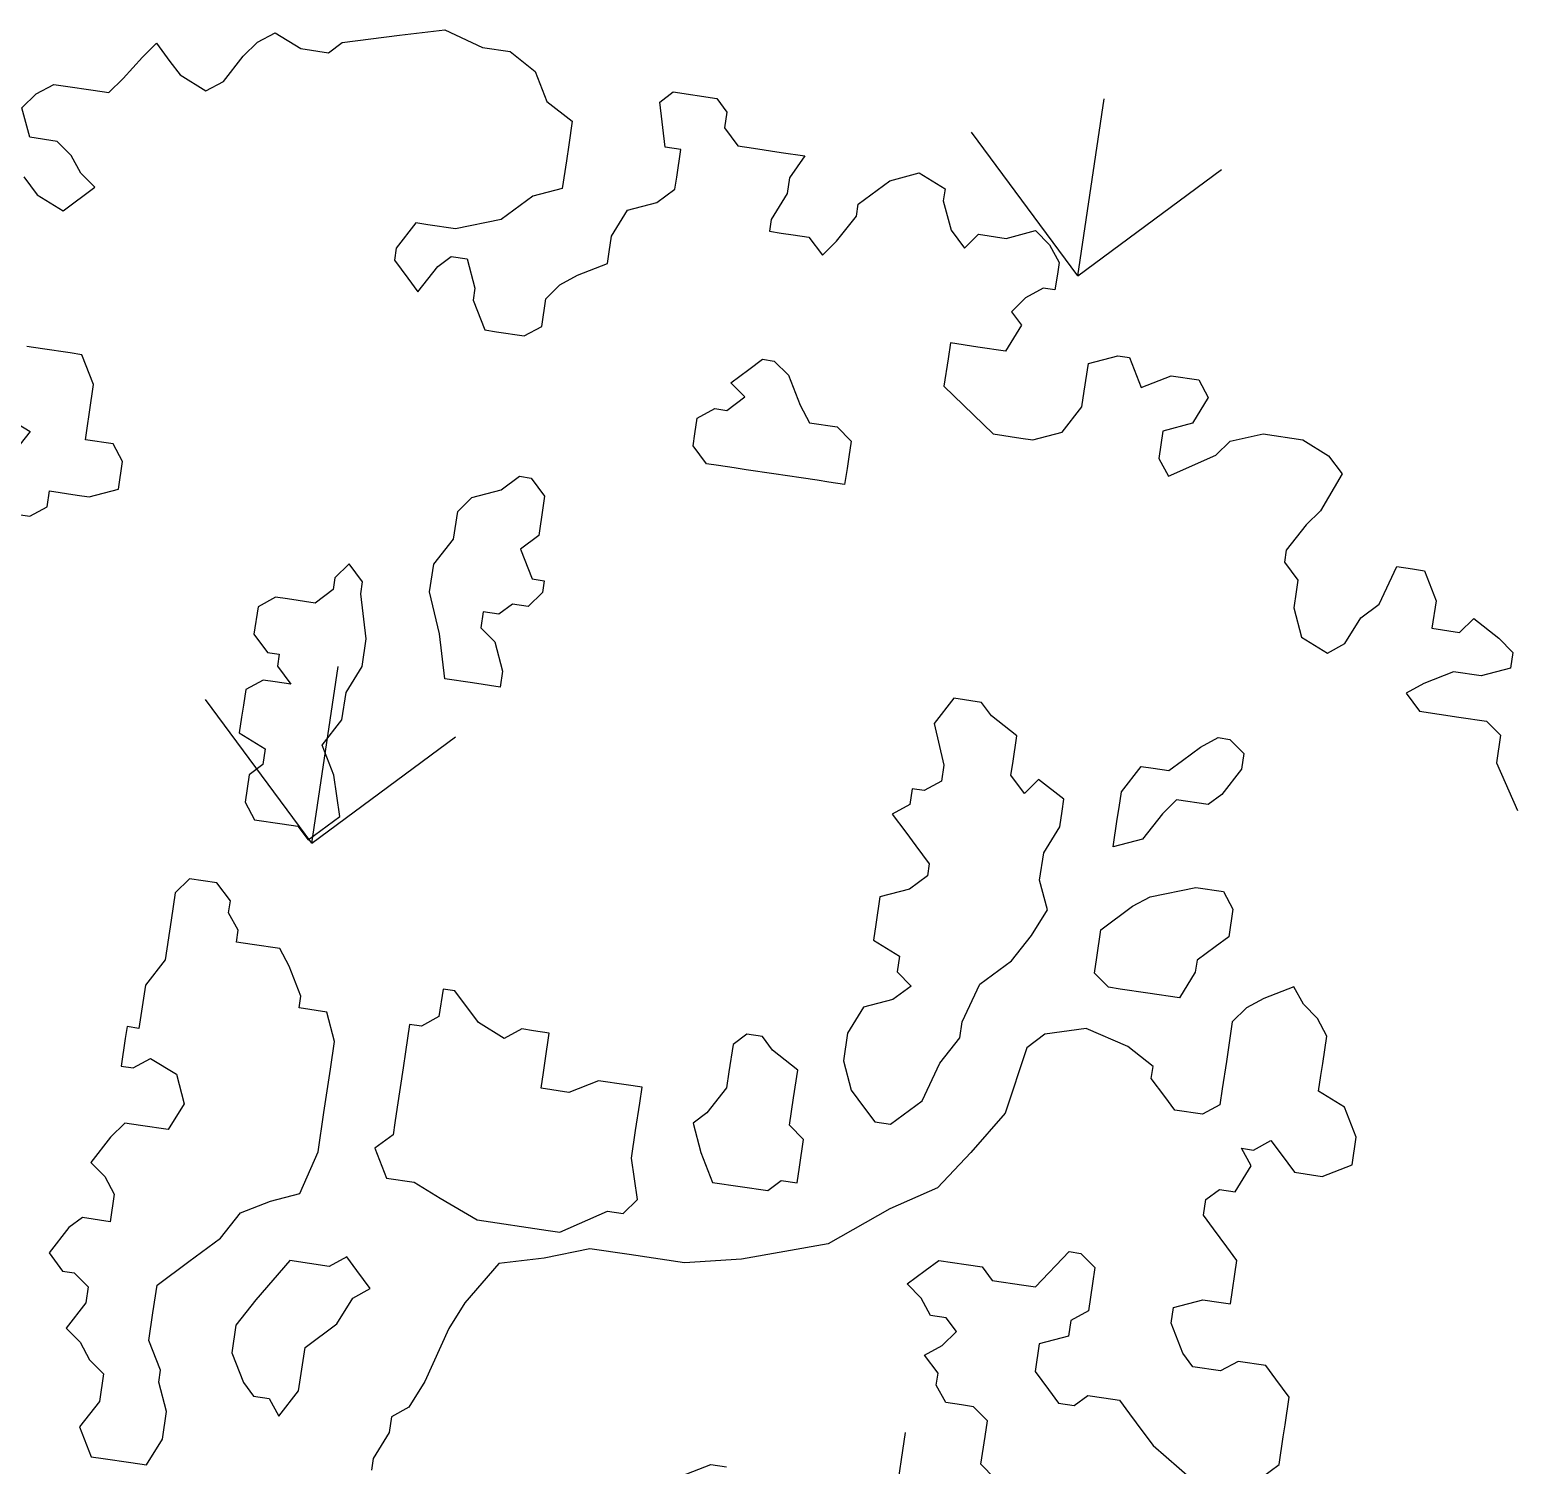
# Model space of a CAD drawing. Header units: millimetres. Extents: x 338 to 506, y 179 to 335.
# Drawn here: x 382.783 to 385.95, y 246.204 to 249.264 of the extents above; entities that cross this region are included whole.
import ezdxf

# ---------------------------------------------------------------- set-up
doc = ezdxf.new("R2010")
doc.units = ezdxf.units.MM
for name, color, linetype in [('ANDEN', 251, 'Continuous'), ('ARBOL-TOP', 3, 'Continuous'), ('MUROS', 32, 'Continuous')]:
    doc.layers.add(name, color=color, linetype=linetype)

# ---------------------------------------------------------------- blocks, each defined once
blk = doc.blocks.new('*X963')
at = {"color": 0}
for p, q in [((63.6497, 111.9594), (63.9191, 112.2288)), ((63.6497, 111.9594), (63.9191, 111.6899)), ((63.6497, 111.9594), (64.0307, 111.9594)), ((65.0865, 110.5225), (65.3559, 110.7919)), ((62.2128, 110.5225), (62.5938, 110.5225)), ((65.0865, 110.5225), (65.3559, 110.2531)), ((65.0865, 110.5225), (65.4675, 110.5225))]:
    blk.add_line(p, q, dxfattribs=at)
blk = doc.blocks.new('ARBOLITO')
at = {"linetype": 'ByBlock'}
for points in [[(462.31071, 69.57243), (462.32526, 69.5662), (462.31695, 69.55165)], [(462.31695, 69.52256), (462.33149, 69.52256), (462.3398, 69.5288), (462.3398, 69.53711), (462.35435, 69.53711), (462.36058, 69.53711), (462.37513, 69.54334), (462.37513, 69.55789), (462.36889, 69.5662), (462.35435, 69.5662), (462.35435, 69.57243), (462.35435, 69.58074), (462.35435, 69.59529), (462.34604, 69.60983), (462.3398, 69.60983), (462.32526, 69.60983), (462.31695, 69.60983)], [(462.3024, 69.69711), (462.31071, 69.68879), (462.32526, 69.68256), (462.3398, 69.69711), (462.33149, 69.70334), (462.32526, 69.71165), (462.31695, 69.71789), (462.3024, 69.71789), (462.29617, 69.73243), (462.3024, 69.74074), (462.31071, 69.74698), (462.31695, 69.74698), (462.33149, 69.74698), (462.3398, 69.74698), (462.34604, 69.75529), (462.35435, 69.76775), (462.36058, 69.77607), (462.36889, 69.76775), (462.37513, 69.76152), (462.38967, 69.75529), (462.39798, 69.76152), (462.4063, 69.77607), (462.41253, 69.78438), (462.42084, 69.79061), (462.43539, 69.78438), (462.44993, 69.78438), (462.45617, 69.79061), (462.48526, 69.79892), (462.50811, 69.80516), (462.52889, 69.79892), (462.54344, 69.79892), (462.55798, 69.79061), (462.56629, 69.77607), (462.58084, 69.76775), (462.58084, 69.75529), (462.58084, 69.74698), (462.58084, 69.73243), (462.56629, 69.7262), (462.55175, 69.71165), (462.52889, 69.70334), (462.51435, 69.70334), (462.50811, 69.70334), (462.4998, 69.68879), (462.4998, 69.68256), (462.50811, 69.67425), (462.51435, 69.66802), (462.52266, 69.68256), (462.52889, 69.68879), (462.5372, 69.68879), (462.54344, 69.67425), (462.54344, 69.66802), (462.55175, 69.65347), (462.55798, 69.65347), (462.57253, 69.65347), (462.58084, 69.6597), (462.58084, 69.67425), (462.58707, 69.68256), (462.59538, 69.68879), (462.60993, 69.69711), (462.60993, 69.70334), (462.60993, 69.71165), (462.61616, 69.7262), (462.63071, 69.73243), (462.63902, 69.74074), (462.63902, 69.74698), (462.63902, 69.76152), (462.63071, 69.76152), (462.62447, 69.78438), (462.63071, 69.79061), (462.65357, 69.79061), (462.6598, 69.78438), (462.6598, 69.77607), (462.66811, 69.76775), (462.67642, 69.76775), (462.69097, 69.76775), (462.70343, 69.76775), (462.6972, 69.75529), (462.6972, 69.74698), (462.69097, 69.73243), (462.69097, 69.7262), (462.6972, 69.7262), (462.70343, 69.7262), (462.71175, 69.7262), (462.72006, 69.71789), (462.72629, 69.7262), (462.7346, 69.74074), (462.7346, 69.74698), (462.74915, 69.76152), (462.76369, 69.76775), (462.77824, 69.76152), (462.77824, 69.75529), (462.78447, 69.74074), (462.79278, 69.73243), (462.79902, 69.74074), (462.81356, 69.74074), (462.82811, 69.74698), (462.83642, 69.74074), (462.84265, 69.73243), (462.84265, 69.7262), (462.84265, 69.71789), (462.83642, 69.71789), (462.82811, 69.71165), (462.82187, 69.70334), (462.82811, 69.69711), (462.82187, 69.68256), (462.80733, 69.68256), (462.79278, 69.68256), (462.79278, 69.67425), (462.79278, 69.6597), (462.82187, 69.63893), (462.83642, 69.63893), (462.84265, 69.63893), (462.8572, 69.64516), (462.86551, 69.6597), (462.86551, 69.66802), (462.86551, 69.68256), (462.88006, 69.68879), (462.88629, 69.68879), (462.8946, 69.67425), (462.90915, 69.68256), (462.92369, 69.68256), (462.92993, 69.67425), (462.92369, 69.6597), (462.90915, 69.65347), (462.90915, 69.63893), (462.91538, 69.63061), (462.93824, 69.64516), (462.94447, 69.65347), (462.96109, 69.6597), (462.98187, 69.6597), (462.99642, 69.65347), (463.00473, 69.64516), (462.99642, 69.62438), (462.99018, 69.61607), (462.98187, 69.60152), (462.98187, 69.59529), (462.99018, 69.58698), (462.99018, 69.58074), (462.99018, 69.57243), (462.99642, 69.55789), (463.01096, 69.55165), (463.01927, 69.55789), (463.02551, 69.57243), (463.03382, 69.58074), (463.04005, 69.60152), (463.04837, 69.60152), (463.0546, 69.60152), (463.06291, 69.58698), (463.06291, 69.57243), (463.07746, 69.57243), (463.08369, 69.58074), (463.09823, 69.57243), (463.10655, 69.5662), (463.10655, 69.55789), (463.092, 69.55165), (463.07746, 69.55165), (463.06291, 69.54334), (463.0546, 69.53711), (463.06291, 69.5288), (463.08369, 69.5288), (463.09823, 69.5288), (463.10655, 69.52256), (463.10655, 69.50802), (463.12109, 69.48516)], [(462.31071, 69.57243), (462.32526, 69.5662), (462.31695, 69.55165)], [(462.31695, 69.52256), (462.33149, 69.52256), (462.3398, 69.5288), (462.3398, 69.53711), (462.35435, 69.53711), (462.36058, 69.53711), (462.37513, 69.54334), (462.37513, 69.55789), (462.36889, 69.5662), (462.35435, 69.5662), (462.35435, 69.57243), (462.35435, 69.58074), (462.35435, 69.59529), (462.34604, 69.60983), (462.3398, 69.60983), (462.32526, 69.60983), (462.31695, 69.60983)], [(462.3024, 69.69711), (462.31071, 69.68879), (462.32526, 69.68256), (462.3398, 69.69711), (462.33149, 69.70334), (462.32526, 69.71165), (462.31695, 69.71789), (462.3024, 69.71789), (462.29617, 69.73243), (462.3024, 69.74074), (462.31071, 69.74698), (462.31695, 69.74698), (462.33149, 69.74698), (462.3398, 69.74698), (462.34604, 69.75529), (462.35435, 69.76775), (462.36058, 69.77607), (462.36889, 69.76775), (462.37513, 69.76152), (462.38967, 69.75529), (462.39798, 69.76152), (462.4063, 69.77607), (462.41253, 69.78438), (462.42084, 69.79061), (462.43539, 69.78438), (462.44993, 69.78438), (462.45617, 69.79061), (462.48526, 69.79892), (462.50811, 69.80516), (462.52889, 69.79892), (462.54344, 69.79892), (462.55798, 69.79061), (462.56629, 69.77607), (462.58084, 69.76775), (462.58084, 69.75529), (462.58084, 69.74698), (462.58084, 69.73243), (462.56629, 69.7262), (462.55175, 69.71165), (462.52889, 69.70334), (462.51435, 69.70334), (462.50811, 69.70334), (462.4998, 69.68879), (462.4998, 69.68256), (462.50811, 69.67425), (462.51435, 69.66802), (462.52266, 69.68256), (462.52889, 69.68879), (462.5372, 69.68879), (462.54344, 69.67425), (462.54344, 69.66802), (462.55175, 69.65347), (462.55798, 69.65347), (462.57253, 69.65347), (462.58084, 69.6597), (462.58084, 69.67425), (462.58707, 69.68256), (462.59538, 69.68879), (462.60993, 69.69711), (462.60993, 69.70334), (462.60993, 69.71165), (462.61616, 69.7262), (462.63071, 69.73243), (462.63902, 69.74074), (462.63902, 69.74698), (462.63902, 69.76152), (462.63071, 69.76152), (462.62447, 69.78438), (462.63071, 69.79061), (462.65357, 69.79061), (462.6598, 69.78438), (462.6598, 69.77607), (462.66811, 69.76775), (462.67642, 69.76775), (462.69097, 69.76775), (462.70343, 69.76775), (462.6972, 69.75529), (462.6972, 69.74698), (462.69097, 69.73243), (462.69097, 69.7262), (462.6972, 69.7262), (462.70343, 69.7262), (462.71175, 69.7262), (462.72006, 69.71789), (462.72629, 69.7262), (462.7346, 69.74074), (462.7346, 69.74698), (462.74915, 69.76152), (462.76369, 69.76775), (462.77824, 69.76152), (462.77824, 69.75529), (462.78447, 69.74074), (462.79278, 69.73243), (462.79902, 69.74074), (462.81356, 69.74074), (462.82811, 69.74698), (462.83642, 69.74074), (462.84265, 69.73243), (462.84265, 69.7262), (462.84265, 69.71789), (462.83642, 69.71789), (462.82811, 69.71165), (462.82187, 69.70334), (462.82811, 69.69711), (462.82187, 69.68256), (462.80733, 69.68256), (462.79278, 69.68256), (462.79278, 69.67425), (462.79278, 69.6597), (462.82187, 69.63893), (462.83642, 69.63893), (462.84265, 69.63893), (462.8572, 69.64516), (462.86551, 69.6597), (462.86551, 69.66802), (462.86551, 69.68256), (462.88006, 69.68879), (462.88629, 69.68879), (462.8946, 69.67425), (462.90915, 69.68256), (462.92369, 69.68256), (462.92993, 69.67425), (462.92369, 69.6597), (462.90915, 69.65347), (462.90915, 69.63893), (462.91538, 69.63061), (462.93824, 69.64516), (462.94447, 69.65347), (462.96109, 69.6597), (462.98187, 69.6597), (462.99642, 69.65347), (463.00473, 69.64516), (462.99642, 69.62438), (462.99018, 69.61607), (462.98187, 69.60152), (462.98187, 69.59529), (462.99018, 69.58698), (462.99018, 69.58074), (462.99018, 69.57243), (462.99642, 69.55789), (463.01096, 69.55165), (463.01927, 69.55789), (463.02551, 69.57243), (463.03382, 69.58074), (463.04005, 69.60152), (463.04837, 69.60152), (463.0546, 69.60152), (463.06291, 69.58698), (463.06291, 69.57243), (463.07746, 69.57243), (463.08369, 69.58074), (463.09823, 69.57243), (463.10655, 69.5662), (463.10655, 69.55789), (463.092, 69.55165), (463.07746, 69.55165), (463.06291, 69.54334), (463.0546, 69.53711), (463.06291, 69.5288), (463.08369, 69.5288), (463.09823, 69.5288), (463.10655, 69.52256), (463.10655, 69.50802), (463.12109, 69.48516)], [(462.71175, 69.60152), (462.6972, 69.60152), (462.69097, 69.60152), (462.68266, 69.60152), (462.67642, 69.60152), (462.66811, 69.60983), (462.66811, 69.61607), (462.66811, 69.62438), (462.67642, 69.63061), (462.68266, 69.63061), (462.69097, 69.63893), (462.68266, 69.64516), (462.69097, 69.65347), (462.6972, 69.6597), (462.70343, 69.6597), (462.71175, 69.65347), (462.72006, 69.63893), (462.72629, 69.63061), (462.74084, 69.63061), (462.74915, 69.62438), (462.74915, 69.61607), (462.74915, 69.60983), (462.74915, 69.60152), (462.74084, 69.60152), (462.7346, 69.60152), (462.72629, 69.60152), (462.71175, 69.60152), (462.71175, 69.60152)], [(462.71175, 69.60152), (462.6972, 69.60152), (462.69097, 69.60152), (462.68266, 69.60152), (462.67642, 69.60152), (462.66811, 69.60983), (462.66811, 69.61607), (462.66811, 69.62438), (462.67642, 69.63061), (462.68266, 69.63061), (462.69097, 69.63893), (462.68266, 69.64516), (462.69097, 69.65347), (462.6972, 69.6597), (462.70343, 69.6597), (462.71175, 69.65347), (462.72006, 69.63893), (462.72629, 69.63061), (462.74084, 69.63061), (462.74915, 69.62438), (462.74915, 69.61607), (462.74915, 69.60983), (462.74915, 69.60152), (462.74084, 69.60152), (462.7346, 69.60152), (462.72629, 69.60152), (462.71175, 69.60152)], [(462.57253, 69.50802), (462.57253, 69.49971), (462.58084, 69.49347), (462.58707, 69.47893), (462.58707, 69.47062), (462.57253, 69.47062), (462.55798, 69.47062), (462.55175, 69.49347), (462.54344, 69.51425), (462.54344, 69.5288), (462.55175, 69.54334), (462.55175, 69.55789), (462.55798, 69.5662), (462.57253, 69.57243), (462.58084, 69.58074), (462.58707, 69.58074), (462.59538, 69.57243), (462.59538, 69.5662), (462.59538, 69.55165), (462.58707, 69.54334), (462.59538, 69.5288), (462.60162, 69.5288), (462.60162, 69.52256), (462.59538, 69.51425), (462.58707, 69.51425), (462.58084, 69.50802), (462.57253, 69.50802), (462.57253, 69.50802)], [(462.57253, 69.50802), (462.57253, 69.49971), (462.58084, 69.49347), (462.58707, 69.47893), (462.58707, 69.47062), (462.57253, 69.47062), (462.55798, 69.47062), (462.55175, 69.49347), (462.54344, 69.51425), (462.54344, 69.5288), (462.55175, 69.54334), (462.55175, 69.55789), (462.55798, 69.5662), (462.57253, 69.57243), (462.58084, 69.58074), (462.58707, 69.58074), (462.59538, 69.57243), (462.59538, 69.5662), (462.59538, 69.55165), (462.58707, 69.54334), (462.59538, 69.5288), (462.60162, 69.5288), (462.60162, 69.52256), (462.59538, 69.51425), (462.58707, 69.51425), (462.58084, 69.50802), (462.57253, 69.50802)], [(462.51435, 69.39166), (462.50811, 69.41244), (462.4998, 69.42698), (462.50811, 69.44153), (462.50811, 69.45607), (462.51435, 69.47062), (462.51435, 69.48516), (462.50811, 69.50802), (462.50811, 69.51425), (462.4998, 69.52256), (462.49357, 69.51425), (462.49357, 69.50802), (462.48526, 69.49971), (462.47071, 69.49971), (462.46448, 69.49971), (462.45617, 69.49347), (462.45617, 69.47893), (462.46448, 69.47062), (462.47071, 69.47062), (462.47071, 69.46438), (462.47902, 69.45607), (462.47071, 69.45607), (462.46448, 69.45607), (462.45617, 69.44984), (462.45617, 69.44153), (462.45617, 69.43529), (462.45617, 69.42698), (462.47071, 69.42075), (462.47071, 69.41244), (462.46448, 69.4062), (462.46448, 69.39166), (462.47071, 69.38334), (462.48526, 69.38334), (462.49357, 69.38334), (462.4998, 69.37711), (462.51435, 69.39166), (462.51435, 69.39166)], [(462.51435, 69.39166), (462.50811, 69.41244), (462.4998, 69.42698), (462.50811, 69.44153), (462.50811, 69.45607), (462.51435, 69.47062), (462.51435, 69.48516), (462.50811, 69.50802), (462.50811, 69.51425), (462.4998, 69.52256), (462.49357, 69.51425), (462.49357, 69.50802), (462.48526, 69.49971), (462.47071, 69.49971), (462.46448, 69.49971), (462.45617, 69.49347), (462.45617, 69.47893), (462.46448, 69.47062), (462.47071, 69.47062), (462.47071, 69.46438), (462.47902, 69.45607), (462.47071, 69.45607), (462.46448, 69.45607), (462.45617, 69.44984), (462.45617, 69.44153), (462.45617, 69.43529), (462.45617, 69.42698), (462.47071, 69.42075), (462.47071, 69.41244), (462.46448, 69.4062), (462.46448, 69.39166), (462.47071, 69.38334), (462.48526, 69.38334), (462.49357, 69.38334), (462.4998, 69.37711), (462.51435, 69.39166)], [(462.82187, 69.27529), (462.83642, 69.28984), (462.84265, 69.31062), (462.85097, 69.32516), (462.85097, 69.33348), (462.8572, 69.35425), (462.87174, 69.3688), (462.88006, 69.38334), (462.88629, 69.39789), (462.88006, 69.41244), (462.88006, 69.42698), (462.88629, 69.44153), (462.88629, 69.44984), (462.88629, 69.45607), (462.87174, 69.46438), (462.86551, 69.45607), (462.8572, 69.46438), (462.8572, 69.47062), (462.8572, 69.48516), (462.84265, 69.49347), (462.83642, 69.49971), (462.82187, 69.49971), (462.81356, 69.48516), (462.82187, 69.46438), (462.82187, 69.45607), (462.81356, 69.44984), (462.80733, 69.44984), (462.80733, 69.44153), (462.79902, 69.43529), (462.80733, 69.42698), (462.81356, 69.42075), (462.82187, 69.41244), (462.82187, 69.4062), (462.81356, 69.39789), (462.79902, 69.39166), (462.79902, 69.37711), (462.79902, 69.3688), (462.81356, 69.36257), (462.81356, 69.35425), (462.82187, 69.34802), (462.81356, 69.33971), (462.79902, 69.33348), (462.79278, 69.31893), (462.79278, 69.30438), (462.79902, 69.28984), (462.80733, 69.28153), (462.81356, 69.27529), (462.82187, 69.27529), (462.82187, 69.27529)], [(462.82187, 69.27529), (462.83642, 69.28984), (462.84265, 69.31062), (462.85097, 69.32516), (462.85097, 69.33348), (462.8572, 69.35425), (462.87174, 69.3688), (462.88006, 69.38334), (462.88629, 69.39789), (462.88006, 69.41244), (462.88006, 69.42698), (462.88629, 69.44153), (462.88629, 69.44984), (462.88629, 69.45607), (462.87174, 69.46438), (462.86551, 69.45607), (462.8572, 69.46438), (462.8572, 69.47062), (462.8572, 69.48516), (462.84265, 69.49347), (462.83642, 69.49971), (462.82187, 69.49971), (462.81356, 69.48516), (462.82187, 69.46438), (462.82187, 69.45607), (462.81356, 69.44984), (462.80733, 69.44984), (462.80733, 69.44153), (462.79902, 69.43529), (462.80733, 69.42698), (462.81356, 69.42075), (462.82187, 69.41244), (462.82187, 69.4062), (462.81356, 69.39789), (462.79902, 69.39166), (462.79902, 69.37711), (462.79902, 69.3688), (462.81356, 69.36257), (462.81356, 69.35425), (462.82187, 69.34802), (462.81356, 69.33971), (462.79902, 69.33348), (462.79278, 69.31893), (462.79278, 69.30438), (462.79902, 69.28984), (462.80733, 69.28153), (462.81356, 69.27529), (462.82187, 69.27529)], [(462.91538, 69.43529), (462.91538, 69.44984), (462.91538, 69.45607), (462.91538, 69.46438), (462.92369, 69.47893), (462.92993, 69.47893), (462.93824, 69.47893), (462.94447, 69.48516), (462.95278, 69.49347), (462.96109, 69.49971), (462.96733, 69.49971), (462.97564, 69.49347), (462.97564, 69.48516), (462.96733, 69.47062), (462.96109, 69.46438), (462.94447, 69.46438), (462.93824, 69.45607), (462.92993, 69.44153), (462.91538, 69.43529), (462.91538, 69.43529)], [(462.91538, 69.43529), (462.91538, 69.44984), (462.91538, 69.45607), (462.91538, 69.46438), (462.92369, 69.47893), (462.92993, 69.47893), (462.93824, 69.47893), (462.94447, 69.48516), (462.95278, 69.49347), (462.96109, 69.49971), (462.96733, 69.49971), (462.97564, 69.49347), (462.97564, 69.48516), (462.96733, 69.47062), (462.96109, 69.46438), (462.94447, 69.46438), (462.93824, 69.45607), (462.92993, 69.44153), (462.91538, 69.43529)], [(462.94447, 69.36257), (462.92993, 69.36257), (462.92369, 69.36257), (462.91538, 69.3688), (462.91538, 69.37711), (462.91538, 69.39166), (462.92993, 69.4062), (462.93824, 69.41244), (462.96109, 69.42075), (462.97564, 69.42075), (462.98187, 69.41244), (462.98187, 69.39789), (462.97564, 69.39166), (462.96733, 69.38334), (462.96733, 69.37711), (462.96109, 69.36257), (462.94447, 69.36257), (462.94447, 69.36257)], [(462.94447, 69.36257), (462.92993, 69.36257), (462.92369, 69.36257), (462.91538, 69.3688), (462.91538, 69.37711), (462.91538, 69.39166), (462.92993, 69.4062), (462.93824, 69.41244), (462.96109, 69.42075), (462.97564, 69.42075), (462.98187, 69.41244), (462.98187, 69.39789), (462.97564, 69.39166), (462.96733, 69.38334), (462.96733, 69.37711), (462.96109, 69.36257), (462.94447, 69.36257)], [(462.74084, 69.07789), (462.75538, 69.08621), (462.76369, 69.08621)], [(462.90291, 69.10075), (462.8946, 69.10698), (462.8946, 69.12153), (462.8946, 69.12984), (462.88629, 69.13608), (462.88006, 69.13608), (462.87174, 69.13608), (462.86551, 69.14439), (462.86551, 69.15062), (462.8572, 69.15893), (462.86551, 69.16517), (462.87174, 69.17348), (462.86551, 69.17971), (462.8572, 69.17971), (462.85097, 69.18802), (462.84265, 69.19426), (462.85097, 69.20257), (462.8572, 69.2088), (462.87174, 69.2088), (462.88006, 69.2088), (462.88629, 69.20257), (462.90291, 69.20257), (462.90915, 69.20257), (462.92369, 69.22335), (462.92993, 69.22335), (462.93824, 69.21711), (462.93824, 69.2088), (462.93824, 69.19426), (462.92993, 69.18802), (462.92993, 69.17971), (462.91538, 69.17348), (462.91538, 69.15893), (462.92369, 69.15062), (462.92993, 69.14439), (462.93824, 69.14439), (462.94447, 69.15062), (462.95278, 69.15062), (462.96109, 69.15062), (462.96733, 69.14439), (462.97564, 69.13608), (462.98187, 69.12984), (463.00473, 69.1153)], [(463.04005, 69.12153), (463.04837, 69.12984), (463.04837, 69.14439), (463.04837, 69.15062), (463.04837, 69.16517), (463.04005, 69.17348), (463.03382, 69.17971), (463.01927, 69.17971), (463.01096, 69.17348), (462.99642, 69.17348), (462.99018, 69.17971), (462.98187, 69.19426), (462.98187, 69.20257), (462.99642, 69.2088), (463.00473, 69.2088), (463.01096, 69.2088), (463.01096, 69.23166), (463.00473, 69.23789), (462.99642, 69.2462), (462.99018, 69.25244), (462.99018, 69.26075), (462.99642, 69.26698), (463.00473, 69.26698), (463.01096, 69.28153), (463.00473, 69.28984), (463.01096, 69.28984), (463.01927, 69.29607), (463.02551, 69.28984), (463.03382, 69.28153), (463.04837, 69.28153), (463.06291, 69.28984), (463.06291, 69.30438), (463.0546, 69.31893), (463.04005, 69.32516), (463.04005, 69.33348), (463.04005, 69.33971), (463.04005, 69.35425), (463.03382, 69.36257), (463.02551, 69.3688), (463.01927, 69.37711), (463.00473, 69.3688), (462.99642, 69.36257), (462.99018, 69.35425), (462.99018, 69.33348), (462.99018, 69.31893), (462.99018, 69.31062), (462.98187, 69.30438), (462.96733, 69.30438), (462.96109, 69.31062), (462.95278, 69.31893), (462.95278, 69.32516), (462.93824, 69.33348), (462.91538, 69.33971), (462.8946, 69.33348), (462.88629, 69.32516), (462.88006, 69.28984), (462.86551, 69.26698), (462.85097, 69.2462), (462.82811, 69.23166), (462.79902, 69.2088), (462.75538, 69.19426), (462.72629, 69.18802), (462.6972, 69.18802), (462.67642, 69.18802), (462.65357, 69.17971), (462.63071, 69.17348), (462.61616, 69.15062), (462.60993, 69.13608), (462.60162, 69.10698), (462.59538, 69.09244), (462.58707, 69.08621), (462.58707, 69.07789), (462.58084, 69.06335), (462.58084, 69.05712)], [(462.74084, 69.07789), (462.75538, 69.08621), (462.76369, 69.08621)], [(462.90291, 69.10075), (462.8946, 69.10698), (462.8946, 69.12153), (462.8946, 69.12984), (462.88629, 69.13608), (462.88006, 69.13608), (462.87174, 69.13608), (462.86551, 69.14439), (462.86551, 69.15062), (462.8572, 69.15893), (462.86551, 69.16517), (462.87174, 69.17348), (462.86551, 69.17971), (462.8572, 69.17971), (462.85097, 69.18802), (462.84265, 69.19426), (462.85097, 69.20257), (462.8572, 69.2088), (462.87174, 69.2088), (462.88006, 69.2088), (462.88629, 69.20257), (462.90291, 69.20257), (462.90915, 69.20257), (462.92369, 69.22335), (462.92993, 69.22335), (462.93824, 69.21711), (462.93824, 69.2088), (462.93824, 69.19426), (462.92993, 69.18802), (462.92993, 69.17971), (462.91538, 69.17348), (462.91538, 69.15893), (462.92369, 69.15062), (462.92993, 69.14439), (462.93824, 69.14439), (462.94447, 69.15062), (462.95278, 69.15062), (462.96109, 69.15062), (462.96733, 69.14439), (462.97564, 69.13608), (462.98187, 69.12984), (463.00473, 69.1153)], [(463.04005, 69.12153), (463.04837, 69.12984), (463.04837, 69.14439), (463.04837, 69.15062), (463.04837, 69.16517), (463.04005, 69.17348), (463.03382, 69.17971), (463.01927, 69.17971), (463.01096, 69.17348), (462.99642, 69.17348), (462.99018, 69.17971), (462.98187, 69.19426), (462.98187, 69.20257), (462.99642, 69.2088), (463.00473, 69.2088), (463.01096, 69.2088), (463.01096, 69.23166), (463.00473, 69.23789), (462.99642, 69.2462), (462.99018, 69.25244), (462.99018, 69.26075), (462.99642, 69.26698), (463.00473, 69.26698), (463.01096, 69.28153), (463.00473, 69.28984), (463.01096, 69.28984), (463.01927, 69.29607), (463.02551, 69.28984), (463.03382, 69.28153), (463.04837, 69.28153), (463.06291, 69.28984), (463.06291, 69.30438), (463.0546, 69.31893), (463.04005, 69.32516), (463.04005, 69.33348), (463.04005, 69.33971), (463.04005, 69.35425), (463.03382, 69.36257), (463.02551, 69.3688), (463.01927, 69.37711), (463.00473, 69.3688), (462.99642, 69.36257), (462.99018, 69.35425), (462.99018, 69.33348), (462.99018, 69.31893), (462.99018, 69.31062), (462.98187, 69.30438), (462.96733, 69.30438), (462.96109, 69.31062), (462.95278, 69.31893), (462.95278, 69.32516), (462.93824, 69.33348), (462.91538, 69.33971), (462.8946, 69.33348), (462.88629, 69.32516), (462.88006, 69.28984), (462.86551, 69.26698), (462.85097, 69.2462), (462.82811, 69.23166), (462.79902, 69.2088), (462.75538, 69.19426), (462.72629, 69.18802), (462.6972, 69.18802), (462.67642, 69.18802), (462.65357, 69.17971), (462.63071, 69.17348), (462.61616, 69.15062), (462.60993, 69.13608), (462.60162, 69.10698), (462.59538, 69.09244), (462.58707, 69.08621), (462.58707, 69.07789), (462.58084, 69.06335), (462.58084, 69.05712)], [(462.46448, 69.09244), (462.45617, 69.10698), (462.45617, 69.12153), (462.45617, 69.13608), (462.47071, 69.15062), (462.48526, 69.16517), (462.49357, 69.17971), (462.50811, 69.18802), (462.52266, 69.19426), (462.52889, 69.21711), (462.52889, 69.23789), (462.52889, 69.26075), (462.52889, 69.27529), (462.52266, 69.28984), (462.50811, 69.28984), (462.50811, 69.29607), (462.4998, 69.31062), (462.49357, 69.31893), (462.47902, 69.31893), (462.47071, 69.31893), (462.47071, 69.32516), (462.46448, 69.33348), (462.46448, 69.33971), (462.45617, 69.34802), (462.44162, 69.34802), (462.43539, 69.33971), (462.43539, 69.32516), (462.43539, 69.30438), (462.42708, 69.28984), (462.42708, 69.26698), (462.42084, 69.26698), (462.42084, 69.26075), (462.42084, 69.2462), (462.42708, 69.2462), (462.43539, 69.25244), (462.44993, 69.2462), (462.45617, 69.23166), (462.44993, 69.21711), (462.43539, 69.21711), (462.42708, 69.21711), (462.42084, 69.2088), (462.41253, 69.19426), (462.42084, 69.18802), (462.42708, 69.17971), (462.42708, 69.16517), (462.41253, 69.16517), (462.4063, 69.15893), (462.39798, 69.14439), (462.4063, 69.13608), (462.41253, 69.13608), (462.42084, 69.12984), (462.42084, 69.12153), (462.41253, 69.10698), (462.42084, 69.10075), (462.42708, 69.09244), (462.43539, 69.08621), (462.43539, 69.07166), (462.42708, 69.05712), (462.43539, 69.04257), (462.44162, 69.04257), (462.45617, 69.04257), (462.46448, 69.04257), (462.47071, 69.05712), (462.47071, 69.07166), (462.46448, 69.08621), (462.46448, 69.09244), (462.46448, 69.09244)], [(462.46448, 69.09244), (462.45617, 69.10698), (462.45617, 69.12153), (462.45617, 69.13608), (462.47071, 69.15062), (462.48526, 69.16517), (462.49357, 69.17971), (462.50811, 69.18802), (462.52266, 69.19426), (462.52889, 69.21711), (462.52889, 69.23789), (462.52889, 69.26075), (462.52889, 69.27529), (462.52266, 69.28984), (462.50811, 69.28984), (462.50811, 69.29607), (462.4998, 69.31062), (462.49357, 69.31893), (462.47902, 69.31893), (462.47071, 69.31893), (462.47071, 69.32516), (462.46448, 69.33348), (462.46448, 69.33971), (462.45617, 69.34802), (462.44162, 69.34802), (462.43539, 69.33971), (462.43539, 69.32516), (462.43539, 69.30438), (462.42708, 69.28984), (462.42708, 69.26698), (462.42084, 69.26698), (462.42084, 69.26075), (462.42084, 69.2462), (462.42708, 69.2462), (462.43539, 69.25244), (462.44993, 69.2462), (462.45617, 69.23166), (462.44993, 69.21711), (462.43539, 69.21711), (462.42708, 69.21711), (462.42084, 69.2088), (462.41253, 69.19426), (462.42084, 69.18802), (462.42708, 69.17971), (462.42708, 69.16517), (462.41253, 69.16517), (462.4063, 69.15893), (462.39798, 69.14439), (462.4063, 69.13608), (462.41253, 69.13608), (462.42084, 69.12984), (462.42084, 69.12153), (462.41253, 69.10698), (462.42084, 69.10075), (462.42708, 69.09244), (462.43539, 69.08621), (462.43539, 69.07166), (462.42708, 69.05712), (462.43539, 69.04257), (462.44162, 69.04257), (462.45617, 69.04257), (462.46448, 69.04257), (462.47071, 69.05712), (462.47071, 69.07166), (462.46448, 69.08621), (462.46448, 69.09244)], [(462.6972, 69.21711), (462.69097, 69.23789), (462.69097, 69.25244), (462.69097, 69.26698), (462.69097, 69.27529), (462.68266, 69.27529), (462.66811, 69.27529), (462.65357, 69.26698), (462.63902, 69.26698), (462.63902, 69.27529), (462.63902, 69.28153), (462.63902, 69.29607), (462.63071, 69.29607), (462.62447, 69.29607), (462.61616, 69.28984), (462.60162, 69.29607), (462.58707, 69.31062), (462.58084, 69.31062), (462.58084, 69.29607), (462.57253, 69.28984), (462.56629, 69.28984), (462.56629, 69.27529), (462.56629, 69.26698), (462.56629, 69.2462), (462.56629, 69.23789), (462.56629, 69.23166), (462.55798, 69.22335), (462.56629, 69.2088), (462.58084, 69.2088), (462.59538, 69.20257), (462.61616, 69.19426), (462.65357, 69.19426), (462.6598, 69.19426), (462.68266, 69.2088), (462.69097, 69.2088), (462.6972, 69.21711), (462.6972, 69.21711)], [(462.6972, 69.21711), (462.69097, 69.23789), (462.69097, 69.25244), (462.69097, 69.26698), (462.69097, 69.27529), (462.68266, 69.27529), (462.66811, 69.27529), (462.65357, 69.26698), (462.63902, 69.26698), (462.63902, 69.27529), (462.63902, 69.28153), (462.63902, 69.29607), (462.63071, 69.29607), (462.62447, 69.29607), (462.61616, 69.28984), (462.60162, 69.29607), (462.58707, 69.31062), (462.58084, 69.31062), (462.58084, 69.29607), (462.57253, 69.28984), (462.56629, 69.28984), (462.56629, 69.27529), (462.56629, 69.26698), (462.56629, 69.2462), (462.56629, 69.23789), (462.56629, 69.23166), (462.55798, 69.22335), (462.56629, 69.2088), (462.58084, 69.2088), (462.59538, 69.20257), (462.61616, 69.19426), (462.65357, 69.19426), (462.6598, 69.19426), (462.68266, 69.2088), (462.69097, 69.2088), (462.6972, 69.21711)], [(462.77824, 69.2462), (462.77824, 69.26075), (462.76993, 69.26698), (462.76993, 69.28153), (462.76993, 69.29607), (462.75538, 69.30438), (462.74915, 69.31062), (462.74084, 69.31062), (462.7346, 69.30438), (462.7346, 69.28984), (462.7346, 69.28153), (462.72629, 69.26698), (462.72006, 69.26075), (462.72629, 69.2462), (462.7346, 69.23166), (462.74915, 69.23166), (462.76369, 69.23166), (462.76993, 69.23789), (462.77824, 69.23789), (462.77824, 69.2462), (462.77824, 69.2462)], [(462.77824, 69.2462), (462.77824, 69.26075), (462.76993, 69.26698), (462.76993, 69.28153), (462.76993, 69.29607), (462.75538, 69.30438), (462.74915, 69.31062), (462.74084, 69.31062), (462.7346, 69.30438), (462.7346, 69.28984), (462.7346, 69.28153), (462.72629, 69.26698), (462.72006, 69.26075), (462.72629, 69.2462), (462.7346, 69.23166), (462.74915, 69.23166), (462.76369, 69.23166), (462.76993, 69.23789), (462.77824, 69.23789), (462.77824, 69.2462)], [(462.52889, 69.07789), (462.5372, 69.09244), (462.5372, 69.1153), (462.55175, 69.12984), (462.55798, 69.14439), (462.56629, 69.15062), (462.55798, 69.15893), (462.55175, 69.16517), (462.54344, 69.15893), (462.52266, 69.15893), (462.50811, 69.13608), (462.4998, 69.12153), (462.4998, 69.10698), (462.50811, 69.09244), (462.51435, 69.08621), (462.52266, 69.08621), (462.52889, 69.07789), (462.52889, 69.07789)], [(462.52889, 69.07789), (462.5372, 69.09244), (462.5372, 69.1153), (462.55175, 69.12984), (462.55798, 69.14439), (462.56629, 69.15062), (462.55798, 69.15893), (462.55175, 69.16517), (462.54344, 69.15893), (462.52266, 69.15893), (462.50811, 69.13608), (462.4998, 69.12153), (462.4998, 69.10698), (462.50811, 69.09244), (462.51435, 69.08621), (462.52266, 69.08621), (462.52889, 69.07789)]]:
    blk.add_lwpolyline(points, dxfattribs=at)
blk = doc.blocks.new('A$C7152A42C')
at = {"layer": 'ANDEN', "color": 251, "linetype": 'Continuous'}
blk.add_blockref('*X963', (0, 0), dxfattribs=at)
at = {"layer": 'ARBOL-TOP', "color": 3, "linetype": 'ByBlock', "xscale": 4.090679926752369, "yscale": 4.090679926752369, "zscale": 4.090679926752369, "rotation": 270}
blk.add_blockref('ARBOLITO', (-220.14418, 2003.90737), dxfattribs=at)

msp = doc.modelspace()

# ---------------------------------------------------------------- block references
at = {"layer": 'MUROS', "color": 32, "rotation": 81.53046525965426}
msp.add_blockref('A$C7152A42C', (484.7482, 168.0844), dxfattribs=at)

doc.saveas('drawing.dxf')
